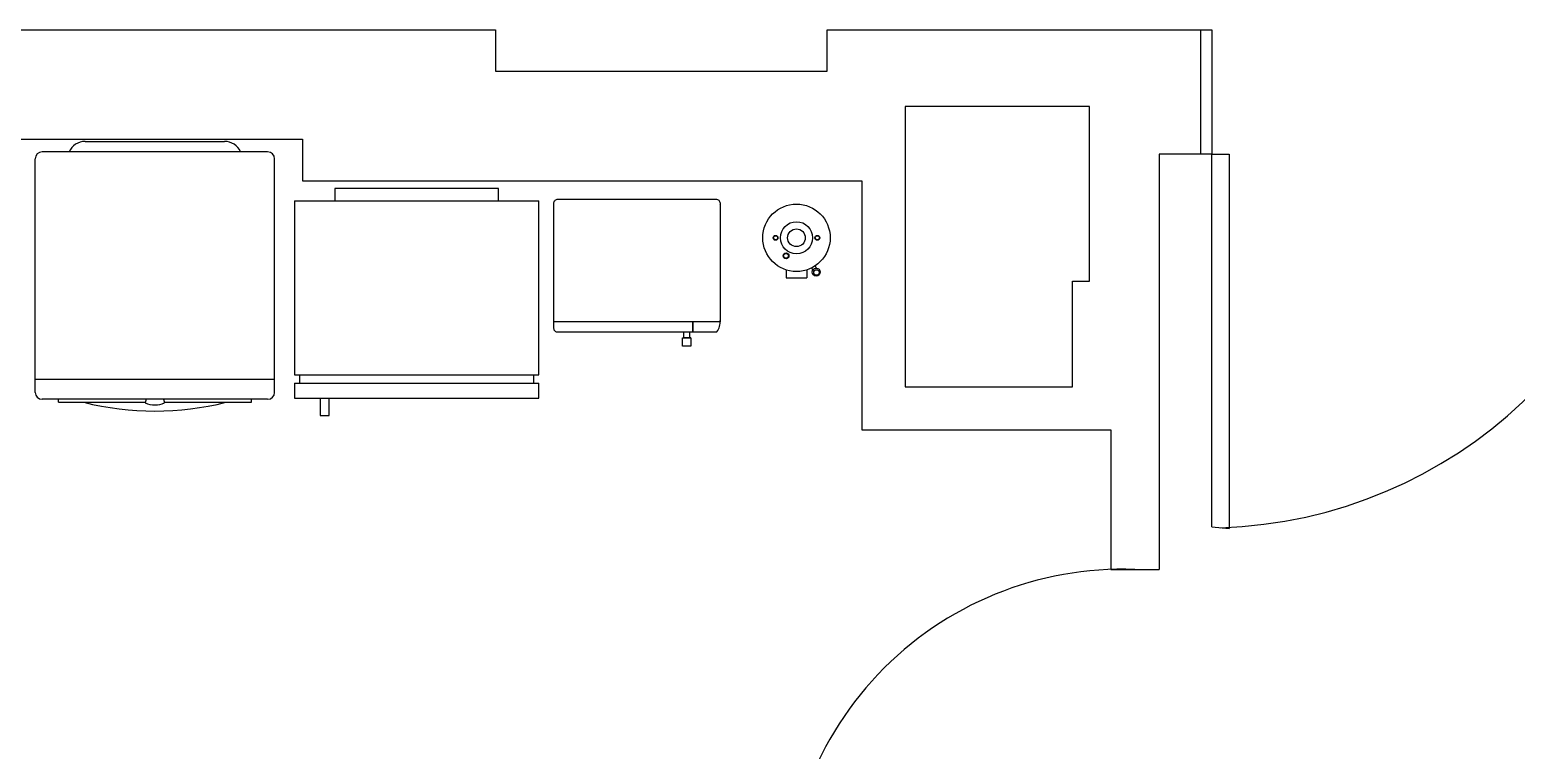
# Model space of a CAD drawing. Header units: millimetres. Extents: x 2377 to 4712, y -254 to 3188.
# Drawn here: x 4408.3 to 4484.5, y 1481 to 1518 of the extents above; entities that cross this region are included whole.
import ezdxf

# ---------------------------------------------------------------- set-up
doc = ezdxf.new("R2010")
doc.units = ezdxf.units.MM
doc.layers.add('Mobiliario', color=254, linetype='Continuous')
doc.layers.add('www.dwgautocad.com', color=7, linetype='Continuous')

# ---------------------------------------------------------------- blocks, each defined once
blk = doc.blocks.new('cl03b-planta')
for p, q in [((1.0626, 3.5681), (0.4116, 3.5681)), ((0.5358, 3.5982), (0.9385, 3.5982)), ((0.3916, 2.8744), (0.3916, 3.5481)), ((1.0826, 2.8744), (1.0826, 3.5481)), ((1.0826, 2.9115), (0.3916, 2.9115)), ((1.0626, 2.8544), (0.4116, 2.8544)), ((0.4586, 2.8457), (0.4586, 2.8544)), ((0.4586, 2.8457), (0.7093, 2.8457)), ((0.7649, 2.8457), (1.0157, 2.8457)), ((1.0157, 2.8457), (1.0157, 2.8544))]:
    blk.add_line(p, q)
for points in [[(0.7122, 2.8544), (0.7089, 2.8443)], [(0.7621, 2.8544), (0.7654, 2.8443)]]:
    blk.add_lwpolyline(points)
for centre, radius, start, end in [((0.4116, 3.5481), 0.02, 90, 180), ((0.5358, 3.5482), 0.05, 90, 156.5268), ((0.9385, 3.5482), 0.05, 23.4732, 90), ((1.0626, 3.5481), 0.02, 0, 90), ((0.4116, 2.8744), 0.02, 180, 270), ((1.0626, 2.8744), 0.02, 270, 0), ((0.7371, 3.6638), 0.8434, 255.9297, 284.0703), ((0.7371, 2.9068), 0.0686, 245.6647, 294.3353)]:
    blk.add_arc(centre, radius, start, end)
blk = doc.blocks.new('CL-27-PLANTA-www.dwgautocad.com')
at = {"layer": 'www.dwgautocad.com', "ltscale": 0.3}
for p, q in [((9.7236, 1.6297), (9.6886, 1.6297)), ((9.6886, 1.6297), (9.6886, 1.5597)), ((9.7236, 1.5597), (9.7236, 1.6297)), ((9.8282, 1.5597), (8.8426, 1.5597)), ((8.8426, 1.5597), (8.8426, 1.4989)), ((9.8282, 1.4989), (9.8282, 1.5597)), ((9.8282, 1.4989), (8.8426, 1.4989)), ((9.8282, 1.4655), (8.8426, 1.4655)), ((8.8426, 1.4655), (8.8426, 0.764)), ((8.8626, 1.4989), (8.8626, 1.4655)), ((9.8082, 1.4655), (9.8082, 1.4989)), ((9.8282, 0.764), (9.8282, 1.4655)), ((9.8282, 0.764), (8.8426, 0.764)), ((9.0054, 0.764), (9.0054, 0.714)), ((9.6654, 0.714), (9.6654, 0.764)), ((9.0054, 0.714), (9.6654, 0.714))]:
    blk.add_line(p, q, dxfattribs=at)
blk = doc.blocks.new('IN04-3')
at = {"color": 0}
for p, q in [((0.1156, -0.1753), (0.1231, -0.1883)), ((-0.065, -0.1997), (-0.065, -0.25)), ((-0.065, -0.25), (0.065, -0.25)), ((0.065, -0.1997), (0.065, -0.25)), ((0.094, -0.1878), (0.1015, -0.2008))]:
    blk.add_line(p, q, dxfattribs=at)
for centre, radius in [((0, 0), 0.21), ((0, 0), 0.1), ((-0.13, 0), 0.015), ((-0.13, 0), 0.0125), ((-0.13, 0), 0.0125), ((0, 0), 0.055), ((0.13, 0), 0.015), ((0.13, 0), 0.0125), ((0.13, 0), 0.0125), ((-0.065, -0.1126), 0.018), ((-0.065, -0.1126), 0.015), ((0.1231, -0.2133), 0.025), ((0.1247, -0.2159), 0.0175)]:
    blk.add_circle(centre, radius, dxfattribs=at)

msp = doc.modelspace()

# ---------------------------------------------------------------- linework, layer by layer
at = {"transparency": 33554687}
for p, q in [((4347.122, 1517.957), (4432.199, 1517.957)), ((4432.199, 1517.957), (4432.199, 1515.83)), ((4449.215, 1515.83), (4449.215, 1517.957)), ((4449.215, 1517.957), (4468.357, 1517.957)), ((4468.357, 1517.957), (4468.357, 1511.577)), ((4468.357, 1517.957), (4468.933, 1517.957)), ((4468.933, 1517.957), (4468.933, 1511.577)), ((4432.199, 1515.83), (4449.215, 1515.83)), ((4462.667, 1514.021), (4453.208, 1514.021)), ((4453.208, 1514.021), (4453.208, 1499.661)), ((4462.667, 1505.074), (4462.667, 1514.021)), ((4346.101, 1512.345), (4422.311, 1512.345)), ((4422.311, 1512.345), (4422.311, 1510.218)), ((4468.357, 1511.577), (4466.23, 1511.577)), ((4466.23, 1511.577), (4466.23, 1490.307)), ((4468.933, 1511.577), (4468.357, 1511.577)), ((4422.311, 1510.218), (4450.991, 1510.218)), ((4450.991, 1510.218), (4450.991, 1497.457)), ((4461.794, 1499.661), (4461.794, 1505.074)), ((4461.794, 1505.074), (4462.667, 1505.074)), ((4453.208, 1499.661), (4461.794, 1499.661)), ((4450.991, 1497.457), (4463.752, 1497.457)), ((4463.752, 1497.457), (4463.752, 1490.307)), ((4463.752, 1490.307), (4466.23, 1490.307))]:
    msp.add_line(p, q, dxfattribs=at)
for points in [[(4435.388, 1509.254, 0.414214), (4435.185, 1509.081), (4435.185, 1502.65)], [(4443.734, 1509.023, 0.414214), (4443.561, 1509.254), (4435.357, 1509.254)], [(4443.734, 1509.081), (4443.734, 1502.999), (4442.331, 1502.999), (4442.331, 1502.477), (4443.561, 1502.477, 0.161521), (4443.734, 1503.067)], [(4435.185, 1502.704, 0.414214), (4435.357, 1502.477), (4442.331, 1502.477), (4442.331, 1502.999), (4435.185, 1502.999)]]:
    msp.add_lwpolyline(points, format="xyb", dxfattribs=at)
msp.add_lwpolyline([(4441.859, 1502.477), (4442.155, 1502.477), (4442.155, 1502.17), (4442.218, 1502.17), (4441.859, 1502.17), (4442.218, 1502.17), (4442.218, 1501.748), (4441.796, 1501.748), (4441.796, 1502.17), (4441.859, 1502.17)], close=True, dxfattribs=at)
at = {"layer": 'Mobiliario', "transparency": 33554687}
for p, q in [((4468.933, 1492.485), (4468.933, 1511.577)), ((4468.933, 1511.577), (4469.823, 1511.577)), ((4469.823, 1511.577), (4469.823, 1492.403)), ((4468.933, 1492.485), (4469.823, 1492.403))]:
    msp.add_line(p, q, dxfattribs=at)
for centre, radius, start, end in [((4468.63, 1516.119), 23.687, 271.81076, 354.84827), ((4464.372, 1473.004), 17.315, 87.94939, 184.99499)]:
    msp.add_arc(centre, radius, start, end, dxfattribs=at)

# ---------------------------------------------------------------- block references
at = {"transparency": 33554687, "xscale": 8.23250547119581, "yscale": 8.23250547119581, "zscale": 8.23250547119581}
msp.add_blockref('IN04-3', (4447.638, 1507.298), dxfattribs=at)
at = {"layer": 'Mobiliario', "transparency": 33554687, "xscale": 17.76676468717945, "yscale": 17.76676468717945, "zscale": 17.76676468717945}
msp.add_blockref('cl03b-planta', (4401.645, 1448.31), dxfattribs=at)
at = {"layer": 'Mobiliario', "color": 251, "true_color": 0x636466, "transparency": 33554684, "xscale": 12.71079854640844, "yscale": 12.71079854640844, "zscale": 12.71079854640844, "rotation": 180}
msp.add_blockref('CL-27-PLANTA-www.dwgautocad.com', (4546.82, 1518.906), dxfattribs=at)

doc.saveas('drawing.dxf')
